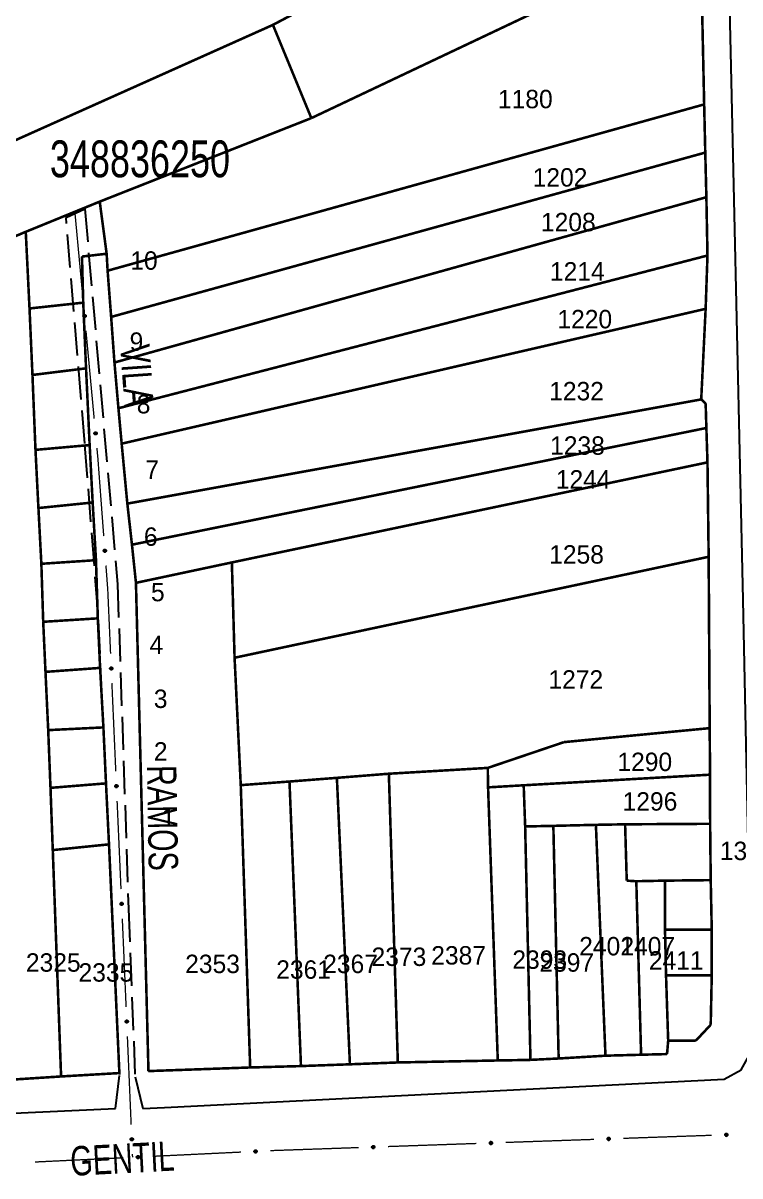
# Model space of a CAD drawing. Extents: x 202481 to 204056, y 4838981 to 4840330.
# Drawn here: x 203204.4 to 203301.8, y 4839189.7 to 4839346.2 of the extents above; entities that cross this region are included whole.
import ezdxf
from ezdxf.enums import TextEntityAlignment as Align

# ---------------------------------------------------------------- set-up
doc = ezdxf.new("R2010")
doc.units = 0
doc.header["$LTSCALE"] = 1.5
doc.header["$MEASUREMENT"] = 0
doc.linetypes.add('TRACO_11', pattern=[8, 3, -1, 3, -1])
for name, color, linetype in [('CD_MALHA_LOTES', 7, 'CONTINUOUS'), ('CD_TXT_QUADRA', 7, 'CONTINUOUS'), ('RU-QUADRA', 210, 'CONTINUOUS'), ('SV-EIXO-RUA-PAV', 20, 'CONTINUOUS'), ('SV-RUA-PAVIM', 7, 'CONTINUOUS'), ('SV-TXT-RUA-PAV', 7, 'CONTINUOUS'), ('Th_NmrPort', 1, 'CONTINUOUS')]:
    doc.layers.add(name, color=color, linetype=linetype)
doc.styles.add('ARIAL', font='ARIAL.SHX')

msp = doc.modelspace()

# ---------------------------------------------------------------- linework, layer by layer
at = {"layer": 'CD_MALHA_LOTES', "linetype": 'Continuous', "const_width": 0.35, "flags": 128}
for points in [[(203296.45, 4839358.37), (203243.58, 4839333.34)], [(203296.45, 4839358.37), (203296.95, 4839335.2)], [(203238.36, 4839346), (203248.46, 4839351.34)], [(203177.31, 4839318.67), (203238.36, 4839346)], [(203243.58, 4839333.34), (203238.36, 4839346)], [(203215.9, 4839312.62), (203296.95, 4839335.2)], [(203296.95, 4839335.2), (203297.1, 4839328.66)], [(203214.83, 4839322), (203243.58, 4839333.34)], [(203216.38, 4839306.34), (203297.1, 4839328.66)], [(203297.1, 4839328.66), (203297.25, 4839322.6)], [(203204.78, 4839317.9), (203214.83, 4839322)], [(203215.77, 4839314.92), (203214.83, 4839322)], [(203216.83, 4839300.15), (203297.25, 4839322.6)], [(203297.25, 4839322.6), (203297.4, 4839314.68)], [(203198.61, 4839315.31), (203204.78, 4839317.9)], [(203205.29, 4839307.49), (203204.78, 4839317.9)], [(203215.77, 4839314.92), (203212.42, 4839314.54)], [(203212.42, 4839314.54), (203212.59, 4839308.28)], [(203215.9, 4839312.62), (203215.77, 4839314.92)], [(203217.37, 4839293.94), (203297.4, 4839314.68)], [(203297.4, 4839314.68), (203297.15, 4839307.44)], [(203216.38, 4839306.34), (203215.9, 4839312.62)], [(203205.29, 4839307.49), (203212.59, 4839308.28)], [(203205.69, 4839298.46), (203205.29, 4839307.49)], [(203212.59, 4839308.28), (203212.97, 4839299.36)], [(203217.81, 4839289.13), (203297.15, 4839307.44)], [(203297.15, 4839307.44), (203296.55, 4839295.14)], [(203216.83, 4839300.15), (203216.38, 4839306.34)], [(203217.37, 4839293.94), (203216.83, 4839300.15)], [(203205.69, 4839298.46), (203212.97, 4839299.36)], [(203206.1, 4839288.29), (203205.69, 4839298.46)], [(203212.97, 4839299.36), (203213.46, 4839288.94)], [(203218.58, 4839280.99), (203296.55, 4839295.14)], [(203296.55, 4839295.14), (203297.15, 4839294.59)], [(203217.81, 4839289.13), (203217.37, 4839293.94)], [(203297.15, 4839294.59), (203297.25, 4839291.26)], [(203219.21, 4839275.41), (203297.25, 4839291.26)], [(203297.25, 4839291.26), (203297.4, 4839286.59)], [(203206.1, 4839288.29), (203213.46, 4839288.94)], [(203213.46, 4839288.94), (203213.87, 4839281.14)], [(203218.58, 4839280.99), (203217.81, 4839289.13)], [(203206.5, 4839280.39), (203206.1, 4839288.29)], [(203232.78, 4839273), (203297.4, 4839286.59)], [(203297.4, 4839286.59), (203297.56, 4839273.77)], [(203206.5, 4839280.39), (203213.87, 4839281.14)], [(203213.87, 4839281.14), (203214.32, 4839273.31)], [(203219.21, 4839275.41), (203218.58, 4839280.99)], [(203206.9, 4839272.82), (203206.5, 4839280.39)], [(203219.75, 4839270.23), (203219.21, 4839275.41)], [(203206.9, 4839272.82), (203214.32, 4839273.31)], [(203207.15, 4839264.94), (203206.9, 4839272.82)], [(203214.32, 4839273.31), (203214.57, 4839265.41)], [(203219.75, 4839270.23), (203232.78, 4839273)], [(203233.15, 4839260.06), (203232.78, 4839273)], [(203233.15, 4839260.06), (203297.56, 4839273.77)], [(203297.56, 4839273.77), (203297.7, 4839250.5)], [(203221.45, 4839203.93), (203219.75, 4839270.23)], [(203207.15, 4839264.94), (203214.57, 4839265.41)], [(203207.46, 4839258.14), (203207.15, 4839264.94)], [(203214.57, 4839265.41), (203214.88, 4839258.68)], [(203207.46, 4839258.14), (203214.88, 4839258.68)], [(203214.88, 4839258.68), (203215.33, 4839250.6)], [(203233.99, 4839242.76), (203233.15, 4839260.06)], [(203207.83, 4839250.23), (203207.46, 4839258.14)], [(203207.83, 4839250.23), (203215.33, 4839250.6)], [(203208.14, 4839242.39), (203207.83, 4839250.23)], [(203215.33, 4839250.6), (203215.68, 4839243)], [(203277.9, 4839248.6), (203297.7, 4839250.5)], [(203297.7, 4839250.5), (203297.75, 4839244.18)], [(203267.55, 4839245.1), (203277.9, 4839248.6)], [(203254.11, 4839244.31), (203267.55, 4839245.1)], [(203267.59, 4839242.46), (203267.55, 4839245.1)], [(203233.99, 4839242.76), (203240.61, 4839243.25)], [(203240.61, 4839243.25), (203247.05, 4839243.75)], [(203242.17, 4839204.61), (203240.61, 4839243.25)], [(203247.05, 4839243.75), (203254.11, 4839244.31)], [(203248.82, 4839204.85), (203247.05, 4839243.75)], [(203255.33, 4839205.1), (203254.11, 4839244.31)], [(203272.43, 4839242.74), (203297.75, 4839244.18)], [(203297.75, 4839244.18), (203297.76, 4839237.51)], [(203208.14, 4839242.39), (203215.68, 4839243)], [(203208.45, 4839233.94), (203208.14, 4839242.39)], [(203215.68, 4839243), (203216.09, 4839234.72)], [(203235.27, 4839204.42), (203233.99, 4839242.76)], [(203267.59, 4839242.46), (203272.43, 4839242.74)], [(203268.91, 4839205.37), (203267.59, 4839242.46)], [(203272.63, 4839237.15), (203272.43, 4839242.74)], [(203272.63, 4839237.15), (203276.46, 4839237.23)], [(203273.35, 4839205.45), (203272.63, 4839237.15)], [(203276.46, 4839237.23), (203282.24, 4839237.37)], [(203277.18, 4839205.64), (203276.46, 4839237.23)], [(203282.24, 4839237.37), (203286.21, 4839237.44)], [(203283.54, 4839206.02), (203282.24, 4839237.37)], [(203286.21, 4839237.44), (203297.76, 4839237.51)], [(203286.43, 4839229.79), (203286.21, 4839237.44)], [(203297.76, 4839237.51), (203297.84, 4839229.86)], [(203208.45, 4839233.94), (203216.09, 4839234.72)], [(203209.58, 4839203.2), (203208.45, 4839233.94)], [(203216.09, 4839234.72), (203217.5, 4839203.66)], [(203287.73, 4839229.71), (203286.43, 4839229.79)], [(203287.73, 4839229.71), (203291.63, 4839229.79)], [(203288.38, 4839206.15), (203287.73, 4839229.71)], [(203291.63, 4839229.79), (203297.84, 4839229.86)], [(203291.63, 4839223.14), (203291.63, 4839229.79)], [(203297.84, 4839229.86), (203297.98, 4839223.14)], [(203291.77, 4839216.93), (203291.63, 4839223.14)], [(203291.63, 4839223.14), (203297.98, 4839223.14)], [(203297.98, 4839223.14), (203297.98, 4839216.93)], [(203292.06, 4839208.05), (203291.77, 4839216.93)], [(203291.77, 4839216.93), (203297.98, 4839216.93)], [(203297.98, 4839216.93), (203297.84, 4839210.22)], [(203297.84, 4839210.22), (203295.81, 4839208.05)], [(203292.06, 4839208.05), (203291.91, 4839206.24)], [(203295.81, 4839208.05), (203292.06, 4839208.05)], [(203273.35, 4839205.45), (203268.91, 4839205.37)], [(203277.18, 4839205.64), (203273.35, 4839205.45)], [(203283.54, 4839206.02), (203277.18, 4839205.64)], [(203288.38, 4839206.15), (203283.54, 4839206.02)], [(203291.91, 4839206.24), (203288.38, 4839206.15)], [(203235.27, 4839204.42), (203221.45, 4839203.93)], [(203242.17, 4839204.61), (203235.27, 4839204.42)], [(203248.82, 4839204.85), (203242.17, 4839204.61)], [(203255.33, 4839205.1), (203248.82, 4839204.85)], [(203268.91, 4839205.37), (203255.33, 4839205.1)], [(203209.58, 4839203.2), (203201.83, 4839202.7)], [(203217.5, 4839203.66), (203209.58, 4839203.2)]]:
    msp.add_lwpolyline(points, dxfattribs=at)
at = {"layer": 'RU-QUADRA', "linetype": 'Continuous', "const_width": 0.18, "flags": 128}
msp.add_lwpolyline([(203296.45, 4839358.37), (203296.95, 4839335.2), (203297.1, 4839328.66), (203297.25, 4839322.6), (203297.4, 4839314.68), (203297.15, 4839307.44), (203296.55, 4839295.14), (203297.15, 4839294.59), (203297.25, 4839291.26), (203297.4, 4839286.59), (203297.56, 4839273.77), (203297.7, 4839250.5), (203297.75, 4839244.18), (203297.76, 4839237.51), (203297.84, 4839229.86), (203297.98, 4839223.14), (203297.98, 4839216.93), (203297.84, 4839210.22), (203295.81, 4839208.05), (203292.06, 4839208.05), (203291.91, 4839206.24), (203288.38, 4839206.15), (203283.54, 4839206.02), (203277.18, 4839205.64), (203273.35, 4839205.45), (203268.91, 4839205.37), (203255.33, 4839205.1), (203248.82, 4839204.85), (203242.17, 4839204.61), (203235.27, 4839204.42), (203221.45, 4839203.93), (203219.75, 4839270.23), (203219.21, 4839275.41), (203218.58, 4839280.99), (203217.81, 4839289.13), (203217.37, 4839293.94), (203216.83, 4839300.15), (203216.38, 4839306.34), (203215.9, 4839312.62), (203215.77, 4839314.92), (203212.42, 4839314.54), (203212.59, 4839308.28), (203212.97, 4839299.36), (203213.46, 4839288.94), (203213.87, 4839281.14), (203214.32, 4839273.31), (203214.57, 4839265.41), (203214.88, 4839258.68), (203215.33, 4839250.6), (203215.68, 4839243), (203216.09, 4839234.72), (203217.5, 4839203.66), (203209.58, 4839203.2), (203201.83, 4839202.7)], dxfattribs=at)
at = {"layer": 'SV-EIXO-RUA-PAV', "const_width": 0.18}
for points in [[(203211.47, 4839320.4), (203212.586862, 4839308.452087)], [(203212.95915, 4839304.46945), (203214.076012, 4839292.521537)], [(203214.448299, 4839288.538899), (203214.541371, 4839287.54324)], [(203214.541371, 4839287.54324), (203214.58, 4839287.13)], [(203214.58, 4839287.13), (203215.373267, 4839276.574808)], [(203215.673039, 4839272.586057), (203215.897868, 4839269.594493)], [(203215.897868, 4839269.594493), (203215.92, 4839269.3)], [(203215.92, 4839269.3), (203216.304525, 4839260.603821)], [(203216.481223, 4839256.607726), (203217.011317, 4839244.61944)], [(203217.188015, 4839240.623345), (203217.71811, 4839228.635059)], [(203217.894808, 4839224.638963), (203217.983157, 4839222.640916)], [(203217.983157, 4839222.640916), (203218, 4839222.26)], [(203218, 4839222.26), (203218.412674, 4839212.650144)], [(203218.584286, 4839208.653828), (203219.099125, 4839196.664877)], [(203269.984624, 4839194.238556), (203281.977377, 4839194.655549)], [(203285.974961, 4839194.794546), (203297.967714, 4839195.211539)], [(203238.004164, 4839193.121419), (203238.39, 4839193.14)], [(203238.39, 4839193.14), (203249.996703, 4839193.543569)], [(203253.994288, 4839193.682567), (203265.98704, 4839194.099559)], [(203206.041215, 4839191.581993), (203218.027321, 4839192.159278)], [(203219.270738, 4839192.66856), (203219.29, 4839192.22)], [(203222.02269, 4839192.351706), (203234.008796, 4839192.928991)]]:
    msp.add_lwpolyline(points, dxfattribs=at)
at = {"layer": 'SV-EIXO-RUA-PAV'}
for points in [[(203212.869236, 4839306.614071), (203212.907327, 4839306.583393), (203212.93379, 4839306.549238), (203212.947663, 4839306.514397), (203212.951895, 4839306.480414), (203212.952308, 4839306.445159), (203212.944882, 4839306.409523), (203212.92788, 4839306.371797), (203212.897373, 4839306.333371), (203212.860603, 4839306.308561), (203212.827174, 4839306.293133), (203212.791992, 4839306.28668), (203212.757737, 4839306.286853), (203212.720976, 4839306.29579), (203212.682912, 4839306.313394), (203212.645015, 4839306.345004), (203212.619301, 4839306.378667), (203212.606767, 4839306.412718), (203212.600504, 4839306.448129), (203212.600514, 4839306.484126), (203212.608005, 4839306.519065), (203212.625798, 4839306.557357), (203212.657493, 4839306.594348), (203212.690774, 4839306.620378), (203212.724641, 4839306.633387), (203212.759642, 4839306.638768), (203212.794997, 4839306.639612), (203212.831129, 4839306.633639), (203212.869236, 4839306.614071)], [(203214.358386, 4839290.68352), (203214.396476, 4839290.652842), (203214.42294, 4839290.618687), (203214.436813, 4839290.583847), (203214.441044, 4839290.549863), (203214.441457, 4839290.514609), (203214.434032, 4839290.478973), (203214.417029, 4839290.441247), (203214.386523, 4839290.402821), (203214.349753, 4839290.378011), (203214.316324, 4839290.362583), (203214.281141, 4839290.35613), (203214.246887, 4839290.356303), (203214.210125, 4839290.36524), (203214.172062, 4839290.382844), (203214.134165, 4839290.414454), (203214.10845, 4839290.448117), (203214.095917, 4839290.482168), (203214.089654, 4839290.517579), (203214.089664, 4839290.553576), (203214.097154, 4839290.588515), (203214.114948, 4839290.626807), (203214.146642, 4839290.663797), (203214.179924, 4839290.689828), (203214.21379, 4839290.702837), (203214.248792, 4839290.708217), (203214.284146, 4839290.709062), (203214.320279, 4839290.703089), (203214.358386, 4839290.68352)], [(203215.622156, 4839274.731959), (203215.659682, 4839274.700593), (203215.68552, 4839274.665962), (203215.698757, 4839274.630875), (203215.70237, 4839274.59682), (203215.702141, 4839274.561564), (203215.694068, 4839274.526069), (203215.676382, 4839274.488658), (203215.645182, 4839274.450794), (203215.607967, 4839274.426657), (203215.574262, 4839274.411839), (203215.538969, 4839274.406028), (203215.504723, 4839274.406824), (203215.46813, 4839274.416428), (203215.430393, 4839274.434722), (203215.393078, 4839274.467016), (203215.36798, 4839274.501141), (203215.356068, 4839274.535415), (203215.35045, 4839274.570934), (203215.351114, 4839274.606925), (203215.35924, 4839274.641721), (203215.377727, 4839274.679684), (203215.410089, 4839274.716091), (203215.443839, 4839274.741512), (203215.477936, 4839274.753902), (203215.513029, 4839274.758646), (203215.548394, 4839274.758846), (203215.584412, 4839274.752217), (203215.622156, 4839274.731959)], [(203216.4965, 4839258.754177), (203216.533042, 4839258.721669), (203216.5578, 4839258.686258), (203216.569949, 4839258.65078), (203216.57251, 4839258.61663), (203216.571195, 4839258.581398), (203216.562033, 4839258.546168), (203216.543202, 4839258.509321), (203216.51085, 4839258.472435), (203216.472908, 4839258.449457), (203216.438763, 4839258.435685), (203216.403307, 4839258.430964), (203216.369102, 4839258.432815), (203216.332822, 4839258.443543), (203216.295667, 4839258.462991), (203216.259365, 4839258.49642), (203216.23533, 4839258.531302), (203216.22448, 4839258.565926), (203216.21996, 4839258.601602), (203216.221733, 4839258.637555), (203216.230927, 4839258.672085), (203216.250575, 4839258.709459), (203216.284045, 4839258.744852), (203216.318562, 4839258.769221), (203216.353025, 4839258.780554), (203216.388247, 4839258.784214), (203216.423601, 4839258.783325), (203216.459398, 4839258.775589), (203216.4965, 4839258.754177)], [(203217.203292, 4839242.769795), (203217.239834, 4839242.737288), (203217.264592, 4839242.701877), (203217.276742, 4839242.666399), (203217.279303, 4839242.632249), (203217.277988, 4839242.597016), (203217.268825, 4839242.561787), (203217.249994, 4839242.524939), (203217.217642, 4839242.488054), (203217.1797, 4839242.465076), (203217.145555, 4839242.451304), (203217.110099, 4839242.446583), (203217.075894, 4839242.448434), (203217.039615, 4839242.459162), (203217.002459, 4839242.478609), (203216.966157, 4839242.512038), (203216.942123, 4839242.546921), (203216.931273, 4839242.581545), (203216.926752, 4839242.61722), (203216.928526, 4839242.653174), (203216.937719, 4839242.687704), (203216.957368, 4839242.725078), (203216.990837, 4839242.760471), (203217.025354, 4839242.78484), (203217.059817, 4839242.796173), (203217.09504, 4839242.799833), (203217.130394, 4839242.798943), (203217.16619, 4839242.791207), (203217.203292, 4839242.769795)], [(203217.910085, 4839226.785414), (203217.946626, 4839226.752907), (203217.971385, 4839226.717496), (203217.983534, 4839226.682018), (203217.986095, 4839226.647867), (203217.98478, 4839226.612635), (203217.975617, 4839226.577406), (203217.956787, 4839226.540558), (203217.924435, 4839226.503673), (203217.886493, 4839226.480694), (203217.852348, 4839226.466923), (203217.816892, 4839226.462202), (203217.782686, 4839226.464053), (203217.746407, 4839226.47478), (203217.709252, 4839226.494228), (203217.67295, 4839226.527657), (203217.648915, 4839226.562539), (203217.638065, 4839226.597164), (203217.633545, 4839226.632839), (203217.635318, 4839226.668793), (203217.644512, 4839226.703322), (203217.66416, 4839226.740697), (203217.697629, 4839226.77609), (203217.732146, 4839226.800458), (203217.766609, 4839226.811792), (203217.801832, 4839226.815451), (203217.837186, 4839226.814562), (203217.872983, 4839226.806826), (203217.910085, 4839226.785414)], [(203218.602295, 4839210.800257), (203218.638795, 4839210.767703), (203218.663508, 4839210.732261), (203218.675612, 4839210.696767), (203218.67813, 4839210.662614), (203218.67677, 4839210.627383), (203218.667563, 4839210.592166), (203218.648685, 4839210.555342), (203218.616286, 4839210.518498), (203218.578315, 4839210.495568), (203218.544152, 4839210.481839), (203218.50869, 4839210.477164), (203218.474488, 4839210.479058), (203218.438222, 4839210.489832), (203218.401091, 4839210.509327), (203218.364832, 4839210.542802), (203218.340842, 4839210.577715), (203218.330036, 4839210.612353), (203218.325561, 4839210.648034), (203218.32738, 4839210.683985), (203218.336618, 4839210.718503), (203218.356313, 4839210.755853), (203218.389828, 4839210.791203), (203218.424376, 4839210.815528), (203218.458853, 4839210.826817), (203218.494081, 4839210.830432), (203218.529433, 4839210.829498), (203218.56522, 4839210.821716), (203218.602295, 4839210.800257)], [(203219.288746, 4839194.814989), (203219.325246, 4839194.782435), (203219.34996, 4839194.746993), (203219.362064, 4839194.7115), (203219.364581, 4839194.677346), (203219.363221, 4839194.642115), (203219.354014, 4839194.606898), (203219.335136, 4839194.570074), (203219.302737, 4839194.53323), (203219.264766, 4839194.5103), (203219.230604, 4839194.496572), (203219.195142, 4839194.491896), (203219.160939, 4839194.49379), (203219.124673, 4839194.504564), (203219.087543, 4839194.524059), (203219.051283, 4839194.557534), (203219.027293, 4839194.592447), (203219.016487, 4839194.627085), (203219.012012, 4839194.662766), (203219.013831, 4839194.698718), (203219.023069, 4839194.733236), (203219.042765, 4839194.770585), (203219.076279, 4839194.805935), (203219.110827, 4839194.83026), (203219.145304, 4839194.84155), (203219.180532, 4839194.845164), (203219.215884, 4839194.84423), (203219.251671, 4839194.836448), (203219.288746, 4839194.814989)], [(203283.82875, 4839194.830069), (203283.861601, 4839194.866302), (203283.897244, 4839194.890725), (203283.932835, 4839194.902539), (203283.967008, 4839194.904778), (203284.002226, 4839194.903131), (203284.037367, 4839194.893636), (203284.074036, 4839194.874459), (203284.110614, 4839194.84176), (203284.133234, 4839194.803603), (203284.146683, 4839194.76933), (203284.151069, 4839194.733831), (203284.148896, 4839194.699645), (203284.137826, 4839194.663468), (203284.118029, 4839194.626498), (203284.084259, 4839194.590513), (203284.049152, 4839194.566809), (203284.014426, 4839194.556285), (203283.97871, 4839194.552102), (203283.942775, 4839194.554214), (203283.908333, 4839194.563733), (203283.871146, 4839194.583733), (203283.83607, 4839194.617535), (203283.812028, 4839194.65228), (203283.80102, 4839194.686849), (203283.797693, 4839194.722104), (203283.798916, 4839194.757448), (203283.806989, 4839194.79317), (203283.82875, 4839194.830069)], [(203299.819087, 4839195.386058), (203299.851938, 4839195.422292), (203299.887581, 4839195.446715), (203299.923172, 4839195.458529), (203299.957345, 4839195.460768), (203299.992563, 4839195.459121), (203300.027704, 4839195.449626), (203300.064373, 4839195.430449), (203300.100951, 4839195.39775), (203300.123571, 4839195.359593), (203300.13702, 4839195.32532), (203300.141406, 4839195.289821), (203300.139233, 4839195.255635), (203300.128163, 4839195.219458), (203300.108366, 4839195.182488), (203300.074596, 4839195.146503), (203300.039488, 4839195.122798), (203300.004763, 4839195.112275), (203299.969047, 4839195.108092), (203299.933112, 4839195.110204), (203299.89867, 4839195.119723), (203299.861483, 4839195.139723), (203299.826407, 4839195.173524), (203299.802365, 4839195.20827), (203299.791357, 4839195.242838), (203299.78803, 4839195.278094), (203299.789253, 4839195.313438), (203299.797326, 4839195.34916), (203299.819087, 4839195.386058)], [(203235.85767, 4839193.128246), (203235.890034, 4839193.164915), (203235.925347, 4839193.189813), (203235.960777, 4839193.202102), (203235.994917, 4839193.204797), (203236.030154, 4839193.203621), (203236.065419, 4839193.194597), (203236.102341, 4839193.175912), (203236.139353, 4839193.143705), (203236.16248, 4839193.105854), (203236.176387, 4839193.071763), (203236.181247, 4839193.036326), (203236.179531, 4839193.002114), (203236.168946, 4839192.965793), (203236.149645, 4839192.928561), (203236.116359, 4839192.892127), (203236.081571, 4839192.867956), (203236.04699, 4839192.85697), (203236.011333, 4839192.852309), (203235.975373, 4839192.853941), (203235.940807, 4839192.862998), (203235.903355, 4839192.882499), (203235.867831, 4839192.915829), (203235.843327, 4839192.95025), (203235.831858, 4839192.984668), (203235.828059, 4839193.019876), (203235.828809, 4839193.055233), (203235.836405, 4839193.09106), (203235.85767, 4839193.128246)], [(203251.848076, 4839193.718089), (203251.880927, 4839193.754323), (203251.91657, 4839193.778746), (203251.952161, 4839193.79056), (203251.986334, 4839193.792799), (203252.021552, 4839193.791151), (203252.056694, 4839193.781657), (203252.093362, 4839193.76248), (203252.12994, 4839193.729781), (203252.15256, 4839193.691624), (203252.166009, 4839193.65735), (203252.170395, 4839193.621851), (203252.168222, 4839193.587665), (203252.157152, 4839193.551489), (203252.137355, 4839193.514519), (203252.103585, 4839193.478533), (203252.068478, 4839193.454829), (203252.033752, 4839193.444306), (203251.998036, 4839193.440122), (203251.962101, 4839193.442235), (203251.92766, 4839193.451754), (203251.890472, 4839193.471754), (203251.855396, 4839193.505555), (203251.831354, 4839193.540301), (203251.820347, 4839193.574869), (203251.817019, 4839193.610125), (203251.818242, 4839193.645469), (203251.826316, 4839193.681191), (203251.848076, 4839193.718089)], [(203267.838413, 4839194.274079), (203267.871264, 4839194.310312), (203267.906907, 4839194.334736), (203267.942498, 4839194.34655), (203267.976671, 4839194.348788), (203268.011889, 4839194.347141), (203268.04703, 4839194.337647), (203268.083699, 4839194.318469), (203268.120277, 4839194.285771), (203268.142897, 4839194.247614), (203268.156346, 4839194.21334), (203268.160732, 4839194.177841), (203268.158559, 4839194.143655), (203268.147489, 4839194.107479), (203268.127692, 4839194.070508), (203268.093922, 4839194.034523), (203268.058815, 4839194.010819), (203268.024089, 4839194.000296), (203267.988373, 4839193.996112), (203267.952438, 4839193.998225), (203267.917996, 4839194.007744), (203267.880809, 4839194.027743), (203267.845733, 4839194.061545), (203267.821691, 4839194.096291), (203267.810683, 4839194.130859), (203267.807356, 4839194.166115), (203267.808579, 4839194.201458), (203267.816652, 4839194.23718), (203267.838413, 4839194.274079)], [(203219.876195, 4839192.358533), (203219.908559, 4839192.395202), (203219.943872, 4839192.4201), (203219.979302, 4839192.432389), (203220.013442, 4839192.435084), (203220.048679, 4839192.433908), (203220.083944, 4839192.424884), (203220.120866, 4839192.406198), (203220.157878, 4839192.373992), (203220.181005, 4839192.336141), (203220.194912, 4839192.30205), (203220.199772, 4839192.266613), (203220.198056, 4839192.232401), (203220.187471, 4839192.196079), (203220.16817, 4839192.158848), (203220.134884, 4839192.122414), (203220.100096, 4839192.098243), (203220.065515, 4839192.087256), (203220.029858, 4839192.082596), (203219.993898, 4839192.084228), (203219.959332, 4839192.093285), (203219.92188, 4839192.112786), (203219.886356, 4839192.146116), (203219.861852, 4839192.180537), (203219.850383, 4839192.214955), (203219.846584, 4839192.250163), (203219.847334, 4839192.28552), (203219.85493, 4839192.321347), (203219.876195, 4839192.358533)]]:
    msp.add_lwpolyline(points, close=True, dxfattribs=at)
for points in [[(203212.600514, 4839306.484126), (203212.619301, 4839306.378667)], [(203212.605296, 4839306.497334), (203212.631074, 4839306.368178)], [(203212.608005, 4839306.519065), (203212.645015, 4839306.345004)], [(203212.619783, 4839306.53295), (203212.662779, 4839306.33688)], [(203212.625798, 4839306.557357), (203212.682912, 4839306.313394)], [(203212.643526, 4839306.572172), (203212.701151, 4839306.307576)], [(203212.657493, 4839306.594348), (203212.720976, 4839306.29579)], [(203212.673338, 4839306.605109), (203212.737871, 4839306.295933)], [(203212.690774, 4839306.620378), (203212.757737, 4839306.286853)], [(203212.707265, 4839306.623356), (203212.774084, 4839306.289725)], [(203212.724641, 4839306.633387), (203212.791992, 4839306.28668)], [(203212.741953, 4839306.633451), (203212.806817, 4839306.291414)], [(203212.759642, 4839306.638768), (203212.827174, 4839306.293133)], [(203212.778763, 4839306.635521), (203212.845201, 4839306.305966)], [(203212.794997, 4839306.639612), (203212.860603, 4839306.308561)], [(203212.813363, 4839306.631903), (203212.879, 4839306.325571)], [(203212.831129, 4839306.633639), (203212.897373, 4839306.333371)], [(203212.848471, 4839306.62285), (203212.910425, 4839306.355918)], [(203212.869236, 4839306.614071), (203212.92788, 4839306.371797)], [(203212.889305, 4839306.596517), (203212.935273, 4839306.397984)], [(203212.907327, 4839306.583393), (203212.944882, 4839306.409523)], [(203212.922496, 4839306.563988), (203212.946789, 4839306.436064)], [(203212.93379, 4839306.549238), (203212.952308, 4839306.445159)], [(203214.089664, 4839290.553576), (203214.10845, 4839290.448117)], [(203214.094446, 4839290.566783), (203214.120223, 4839290.437628)], [(203214.097154, 4839290.588515), (203214.134165, 4839290.414454)], [(203214.108932, 4839290.602399), (203214.151929, 4839290.40633)], [(203214.114948, 4839290.626807), (203214.172062, 4839290.382844)], [(203214.132675, 4839290.641622), (203214.190301, 4839290.377025)], [(203214.146642, 4839290.663797), (203214.210125, 4839290.36524)], [(203214.162488, 4839290.674559), (203214.227021, 4839290.365383)], [(203214.179924, 4839290.689828), (203214.246887, 4839290.356303)], [(203214.196415, 4839290.692805), (203214.263234, 4839290.359175)], [(203214.21379, 4839290.702837), (203214.281141, 4839290.35613)], [(203214.231103, 4839290.7029), (203214.295967, 4839290.360864)], [(203214.248792, 4839290.708217), (203214.316324, 4839290.362583)], [(203214.267912, 4839290.704971), (203214.334351, 4839290.375416)], [(203214.284146, 4839290.709062), (203214.349753, 4839290.378011)], [(203214.302512, 4839290.701353), (203214.36815, 4839290.395021)], [(203214.320279, 4839290.703089), (203214.386523, 4839290.402821)], [(203214.33762, 4839290.6923), (203214.399575, 4839290.425368)], [(203214.358386, 4839290.68352), (203214.417029, 4839290.441247)], [(203214.378455, 4839290.665967), (203214.424423, 4839290.467434)], [(203214.396476, 4839290.652842), (203214.434032, 4839290.478973)], [(203214.411646, 4839290.633437), (203214.435938, 4839290.505513)], [(203214.42294, 4839290.618687), (203214.441457, 4839290.514609)], [(203215.351114, 4839274.606925), (203215.36798, 4839274.501141)], [(203215.356136, 4839274.620043), (203215.37956, 4839274.49044)], [(203215.35924, 4839274.641721), (203215.393078, 4839274.467016)], [(203215.371268, 4839274.655389), (203215.410691, 4839274.45857)], [(203215.377727, 4839274.679684), (203215.430393, 4839274.434722)], [(203215.395721, 4839274.694173), (203215.448523, 4839274.428572)], [(203215.410089, 4839274.716091), (203215.46813, 4839274.416428)], [(203215.426128, 4839274.726562), (203215.485026, 4839274.416264)], [(203215.443839, 4839274.741512), (203215.504723, 4839274.406824)], [(203215.460381, 4839274.744189), (203215.521119, 4839274.409398)], [(203215.477936, 4839274.753902), (203215.538969, 4839274.406028)], [(203215.495247, 4839274.753651), (203215.553878, 4839274.410491)], [(203215.513029, 4839274.758646), (203215.574262, 4839274.411839)], [(203215.532088, 4839274.755051), (203215.59252, 4839274.424342)], [(203215.548394, 4839274.758846), (203215.607967, 4839274.426657)], [(203215.566616, 4839274.750804), (203215.62667, 4839274.443329)], [(203215.584412, 4839274.752217), (203215.645182, 4839274.450794)], [(203215.601554, 4839274.741115), (203215.658642, 4839274.4731)], [(203215.622156, 4839274.731959), (203215.676382, 4839274.488658)], [(203215.641903, 4839274.714043), (203215.684251, 4839274.514707)], [(203215.659682, 4839274.700593), (203215.694068, 4839274.526069)], [(203215.674497, 4839274.680915), (203215.696458, 4839274.55257)], [(203215.68552, 4839274.665962), (203215.702141, 4839274.561564)], [(203216.221733, 4839258.637555), (203216.23533, 4839258.531302)], [(203216.227157, 4839258.650512), (203216.246575, 4839258.520249)], [(203216.230927, 4839258.672085), (203216.259365, 4839258.49642)], [(203216.243371, 4839258.685376), (203216.276709, 4839258.487435)], [(203216.250575, 4839258.709459), (203216.295667, 4839258.462991)], [(203216.269008, 4839258.723387), (203216.313599, 4839258.456286)], [(203216.284045, 4839258.744852), (203216.332822, 4839258.443543)], [(203216.300398, 4839258.754824), (203216.349705, 4839258.442858)], [(203216.318562, 4839258.769221), (203216.369102, 4839258.432815)], [(203216.335178, 4839258.771387), (203216.38557, 4839258.434883)], [(203216.353025, 4839258.780554), (203216.403307, 4839258.430964)], [(203216.37032, 4839258.77977), (203216.418347, 4839258.434966)], [(203216.388247, 4839258.784214), (203216.438763, 4839258.435685)], [(203216.407186, 4839258.780034), (203216.457397, 4839258.44762)], [(203216.423601, 4839258.783325), (203216.472908, 4839258.449457)], [(203216.441567, 4839258.774725), (203216.492117, 4839258.465545)], [(203216.459398, 4839258.775589), (203216.51085, 4839258.472435)], [(203216.47619, 4839258.763963), (203216.524991, 4839258.494316)], [(203216.4965, 4839258.754177), (203216.543202, 4839258.509321)], [(203216.515685, 4839258.735661), (203216.55187, 4839258.535114)], [(203216.533042, 4839258.721669), (203216.562033, 4839258.546168)], [(203216.547242, 4839258.701544), (203216.565237, 4839258.572583)], [(203216.5578, 4839258.686258), (203216.571195, 4839258.581398)], [(203216.928526, 4839242.653174), (203216.942123, 4839242.546921)], [(203216.933949, 4839242.666131), (203216.953368, 4839242.535868)], [(203216.937719, 4839242.687704), (203216.966157, 4839242.512038)], [(203216.950164, 4839242.700994), (203216.983502, 4839242.503054)], [(203216.957368, 4839242.725078), (203217.002459, 4839242.478609)], [(203216.9758, 4839242.739006), (203217.020391, 4839242.471904)], [(203216.990837, 4839242.760471), (203217.039615, 4839242.459162)], [(203217.007191, 4839242.770443), (203217.056497, 4839242.458476)], [(203217.025354, 4839242.78484), (203217.075894, 4839242.448434)], [(203217.041971, 4839242.787005), (203217.092362, 4839242.450501)], [(203217.059817, 4839242.796173), (203217.110099, 4839242.446583)], [(203217.077112, 4839242.795388), (203217.125139, 4839242.450585)], [(203217.09504, 4839242.799833), (203217.145555, 4839242.451304)], [(203217.113979, 4839242.795653), (203217.164189, 4839242.463238)], [(203217.130394, 4839242.798943), (203217.1797, 4839242.465076)], [(203217.14836, 4839242.790344), (203217.198909, 4839242.481164)], [(203217.16619, 4839242.791207), (203217.217642, 4839242.488054)], [(203217.182982, 4839242.779582), (203217.231783, 4839242.509934)], [(203217.203292, 4839242.769795), (203217.249994, 4839242.524939)], [(203217.222477, 4839242.751279), (203217.258662, 4839242.550733)], [(203217.239834, 4839242.737288), (203217.268825, 4839242.561787)], [(203217.254035, 4839242.717163), (203217.27203, 4839242.588202)], [(203217.264592, 4839242.701877), (203217.277988, 4839242.597016)], [(203217.635318, 4839226.668793), (203217.648915, 4839226.562539)], [(203217.640742, 4839226.68175), (203217.66016, 4839226.551486)], [(203217.644512, 4839226.703322), (203217.67295, 4839226.527657)], [(203217.656956, 4839226.716613), (203217.690294, 4839226.518672)], [(203217.66416, 4839226.740697), (203217.709252, 4839226.494228)], [(203217.682593, 4839226.754625), (203217.727184, 4839226.487523)], [(203217.697629, 4839226.77609), (203217.746407, 4839226.47478)], [(203217.713983, 4839226.786062), (203217.76329, 4839226.474095)], [(203217.732146, 4839226.800458), (203217.782686, 4839226.464053)], [(203217.748763, 4839226.802624), (203217.799155, 4839226.46612)], [(203217.766609, 4839226.811792), (203217.816892, 4839226.462202)], [(203217.783904, 4839226.811007), (203217.831931, 4839226.466203)], [(203217.801832, 4839226.815451), (203217.852348, 4839226.466923)], [(203217.820771, 4839226.811271), (203217.870982, 4839226.478857)], [(203217.837186, 4839226.814562), (203217.886493, 4839226.480694)], [(203217.855152, 4839226.805962), (203217.905701, 4839226.496782)], [(203217.872983, 4839226.806826), (203217.924435, 4839226.503673)], [(203217.889774, 4839226.795201), (203217.938576, 4839226.525553)], [(203217.910085, 4839226.785414), (203217.956787, 4839226.540558)], [(203217.92927, 4839226.766898), (203217.965455, 4839226.566352)], [(203217.946626, 4839226.752907), (203217.975617, 4839226.577406)], [(203217.960827, 4839226.732781), (203217.978822, 4839226.603821)], [(203217.971385, 4839226.717496), (203217.98478, 4839226.612635)], [(203218.32738, 4839210.683985), (203218.340842, 4839210.577715)], [(203218.33282, 4839210.696936), (203218.352073, 4839210.566648)], [(203218.336618, 4839210.718503), (203218.364832, 4839210.542802)], [(203218.349079, 4839210.731778), (203218.382165, 4839210.533795)], [(203218.356313, 4839210.755853), (203218.401091, 4839210.509327)], [(203218.374764, 4839210.769757), (203218.419015, 4839210.502599)], [(203218.389828, 4839210.791203), (203218.438222, 4839210.489832)], [(203218.406194, 4839210.801154), (203218.455104, 4839210.489125)], [(203218.424376, 4839210.815528), (203218.474488, 4839210.479058)], [(203218.440995, 4839210.817672), (203218.490958, 4839210.481104)], [(203218.458853, 4839210.826817), (203218.50869, 4839210.477164)], [(203218.476147, 4839210.826011), (203218.523735, 4839210.481146)], [(203218.494081, 4839210.830432), (203218.544152, 4839210.481839)], [(203218.513014, 4839210.826228), (203218.562802, 4839210.49375)], [(203218.529433, 4839210.829498), (203218.578315, 4839210.495568)], [(203218.547388, 4839210.820875), (203218.597544, 4839210.511631)], [(203218.56522, 4839210.821716), (203218.616286, 4839210.518498)], [(203218.581997, 4839210.810069), (203218.630455, 4839210.54036)], [(203218.602295, 4839210.800257), (203218.648685, 4839210.555342)], [(203218.621456, 4839210.781717), (203218.657386, 4839210.581124)], [(203218.638795, 4839210.767703), (203218.667563, 4839210.592166)], [(203218.65297, 4839210.74756), (203218.670801, 4839210.618576)], [(203218.663508, 4839210.732261), (203218.67677, 4839210.627383)], [(203219.013831, 4839194.698718), (203219.027293, 4839194.592447)], [(203219.019271, 4839194.711668), (203219.038524, 4839194.58138)], [(203219.023069, 4839194.733236), (203219.051283, 4839194.557534)], [(203219.03553, 4839194.746511), (203219.068616, 4839194.548528)], [(203219.042765, 4839194.770585), (203219.087543, 4839194.524059)], [(203219.061215, 4839194.78449), (203219.105466, 4839194.517331)], [(203219.076279, 4839194.805935), (203219.124673, 4839194.504564)], [(203219.092645, 4839194.815886), (203219.141555, 4839194.503857)], [(203219.110827, 4839194.83026), (203219.160939, 4839194.49379)], [(203219.127446, 4839194.832405), (203219.17741, 4839194.495837)], [(203219.145304, 4839194.84155), (203219.195142, 4839194.491896)], [(203219.162598, 4839194.840743), (203219.210187, 4839194.495878)], [(203219.180532, 4839194.845164), (203219.230604, 4839194.496572)], [(203219.199465, 4839194.84096), (203219.249253, 4839194.508482)], [(203219.215884, 4839194.84423), (203219.264766, 4839194.5103)], [(203219.23384, 4839194.835608), (203219.283995, 4839194.526364)], [(203219.251671, 4839194.836448), (203219.302737, 4839194.53323)], [(203219.268448, 4839194.824802), (203219.316906, 4839194.555092)], [(203219.288746, 4839194.814989), (203219.335136, 4839194.570074)], [(203219.307907, 4839194.796449), (203219.343837, 4839194.595857)], [(203219.325246, 4839194.782435), (203219.354014, 4839194.606898)], [(203219.339421, 4839194.762292), (203219.357252, 4839194.633309)], [(203219.34996, 4839194.746993), (203219.363221, 4839194.642115)], [(203283.797693, 4839194.722104), (203284.146683, 4839194.76933)], [(203283.798916, 4839194.757448), (203284.133234, 4839194.803603)], [(203283.80102, 4839194.686849), (203284.151069, 4839194.733831)], [(203283.801968, 4839194.704135), (203284.14721, 4839194.748908)], [(203283.802052, 4839194.741003), (203284.134925, 4839194.788076)], [(203283.806989, 4839194.79317), (203284.110614, 4839194.84176)], [(203283.807685, 4839194.775332), (203284.117328, 4839194.822963)], [(203283.810019, 4839194.668916), (203284.146984, 4839194.716132)], [(203283.812028, 4839194.65228), (203284.148896, 4839194.699645)], [(203283.818773, 4839194.809851), (203284.088868, 4839194.856107)], [(203283.826253, 4839194.633982), (203284.138671, 4839194.680344)], [(203283.82875, 4839194.830069), (203284.074036, 4839194.874459)], [(203283.83607, 4839194.617535), (203284.137826, 4839194.663468)], [(203283.847446, 4839194.849078), (203284.048325, 4839194.88337)], [(203283.861601, 4839194.866302), (203284.037367, 4839194.893636)], [(203283.881859, 4839194.880312), (203284.010984, 4839194.89709)], [(203283.897244, 4839194.890725), (203284.002226, 4839194.903131)], [(203299.78803, 4839195.278094), (203300.13702, 4839195.32532)], [(203299.789253, 4839195.313438), (203300.123571, 4839195.359593)], [(203299.791357, 4839195.242838), (203300.141406, 4839195.289821)], [(203299.792305, 4839195.260125), (203300.137546, 4839195.304898)], [(203299.792389, 4839195.296992), (203300.125262, 4839195.344066)], [(203299.797326, 4839195.34916), (203300.100951, 4839195.39775)], [(203299.798022, 4839195.331322), (203300.107665, 4839195.378953)], [(203299.800356, 4839195.224906), (203300.137321, 4839195.272122)], [(203299.802365, 4839195.20827), (203300.139233, 4839195.255635)], [(203299.80911, 4839195.365841), (203300.079205, 4839195.412097)], [(203299.81659, 4839195.189972), (203300.129008, 4839195.236333)], [(203299.819087, 4839195.386058), (203300.064373, 4839195.430449)], [(203299.826407, 4839195.173524), (203300.128163, 4839195.219458)], [(203299.837783, 4839195.405068), (203300.038662, 4839195.43936)], [(203299.847729, 4839195.158286), (203300.11524, 4839195.200356)], [(203299.851938, 4839195.422292), (203300.027704, 4839195.449626)], [(203299.861483, 4839195.139723), (203300.108366, 4839195.182488)], [(203299.872196, 4839195.436302), (203300.001321, 4839195.45308)], [(203299.885497, 4839195.132292), (203300.083744, 4839195.163762)], [(203299.887581, 4839195.446715), (203299.992563, 4839195.459121)], [(203299.89867, 4839195.119723), (203300.074596, 4839195.146503)], [(203299.920206, 4839195.11575), (203300.050647, 4839195.133939)], [(203299.933112, 4839195.110204), (203300.039488, 4839195.122798)], [(203235.828809, 4839193.055233), (203236.16248, 4839193.105854)], [(203235.832165, 4839193.038831), (203236.164379, 4839193.09035)], [(203235.836405, 4839193.09106), (203236.139353, 4839193.143705)], [(203235.837338, 4839193.073233), (203236.146317, 4839193.124999)], [(203235.847964, 4839193.107897), (203236.117417, 4839193.15776)], [(203235.85767, 4839193.128246), (203236.102341, 4839193.175912)], [(203235.87611, 4839193.147504), (203236.076513, 4839193.184478)], [(203235.890034, 4839193.164915), (203236.065419, 4839193.194597)], [(203235.910103, 4839193.179195), (203236.038992, 4839193.197698)], [(203235.925347, 4839193.189813), (203236.030154, 4839193.203621)], [(203251.817019, 4839193.610125), (203252.166009, 4839193.65735)], [(203251.818242, 4839193.645469), (203252.15256, 4839193.691624)], [(203251.820347, 4839193.574869), (203252.170395, 4839193.621851)], [(203251.821294, 4839193.592156), (203252.166536, 4839193.636928)], [(203251.821378, 4839193.629023), (203252.154251, 4839193.676096)], [(203251.826316, 4839193.681191), (203252.12994, 4839193.729781)], [(203251.827011, 4839193.663353), (203252.136654, 4839193.710984)], [(203251.829346, 4839193.556937), (203252.16631, 4839193.604152)], [(203251.831354, 4839193.540301), (203252.168222, 4839193.587665)], [(203251.838099, 4839193.697872), (203252.108194, 4839193.744128)], [(203251.845579, 4839193.522002), (203252.157997, 4839193.568364)], [(203251.848076, 4839193.718089), (203252.093362, 4839193.76248)], [(203251.855396, 4839193.505555), (203252.157152, 4839193.551489)], [(203251.866772, 4839193.737099), (203252.067651, 4839193.77139)], [(203251.876718, 4839193.490317), (203252.144229, 4839193.532386)], [(203251.880927, 4839193.754323), (203252.056694, 4839193.781657)], [(203251.890472, 4839193.471754), (203252.137355, 4839193.514519)], [(203251.901185, 4839193.768333), (203252.03031, 4839193.785111)], [(203251.914487, 4839193.464323), (203252.112733, 4839193.495792)], [(203251.91657, 4839193.778746), (203252.021552, 4839193.791151)], [(203251.92766, 4839193.451754), (203252.103585, 4839193.478533)], [(203251.949196, 4839193.44778), (203252.079636, 4839193.465969)], [(203251.962101, 4839193.442235), (203252.068478, 4839193.454829)], [(203267.807356, 4839194.166115), (203268.156346, 4839194.21334)], [(203267.808579, 4839194.201458), (203268.142897, 4839194.247614)], [(203267.810683, 4839194.130859), (203268.160732, 4839194.177841)], [(203267.811631, 4839194.148146), (203268.156873, 4839194.192918)], [(203267.811715, 4839194.185013), (203268.144588, 4839194.232086)], [(203267.816652, 4839194.23718), (203268.120277, 4839194.285771)], [(203267.817348, 4839194.219343), (203268.126991, 4839194.266973)], [(203267.819683, 4839194.112927), (203268.156647, 4839194.160142)], [(203267.821691, 4839194.096291), (203268.158559, 4839194.143655)], [(203267.828436, 4839194.253862), (203268.098531, 4839194.300117)], [(203267.835916, 4839194.077992), (203268.148334, 4839194.124354)], [(203267.838413, 4839194.274079), (203268.083699, 4839194.318469)], [(203267.845733, 4839194.061545), (203268.147489, 4839194.107479)], [(203267.857109, 4839194.293088), (203268.057988, 4839194.32738)], [(203267.867055, 4839194.046306), (203268.134566, 4839194.088376)], [(203267.871264, 4839194.310312), (203268.04703, 4839194.337647)], [(203267.880809, 4839194.027743), (203268.127692, 4839194.070508)], [(203267.891522, 4839194.324323), (203268.020647, 4839194.3411)], [(203267.904824, 4839194.020313), (203268.10307, 4839194.051782)], [(203267.906907, 4839194.334736), (203268.011889, 4839194.347141)], [(203267.917996, 4839194.007744), (203268.093922, 4839194.034523)], [(203267.939532, 4839194.00377), (203268.069973, 4839194.021959)], [(203267.952438, 4839193.998225), (203268.058815, 4839194.010819)], [(203283.857392, 4839194.602296), (203284.124903, 4839194.644366)], [(203283.871146, 4839194.583733), (203284.118029, 4839194.626498)], [(203283.895161, 4839194.576302), (203284.093407, 4839194.607772)], [(203283.908333, 4839194.563733), (203284.084259, 4839194.590513)], [(203283.929869, 4839194.55976), (203284.06031, 4839194.577949)], [(203283.942775, 4839194.554214), (203284.049152, 4839194.566809)], [(203219.846584, 4839192.250163), (203220.194912, 4839192.30205)], [(203219.847334, 4839192.28552), (203220.181005, 4839192.336141)], [(203219.850383, 4839192.214955), (203220.199772, 4839192.266613)], [(203219.85069, 4839192.269118), (203220.182904, 4839192.320637)], [(203219.851099, 4839192.232253), (203220.195711, 4839192.281637)], [(203219.85493, 4839192.321347), (203220.157878, 4839192.373992)], [(203219.855863, 4839192.30352), (203220.164842, 4839192.355286)], [(203219.859621, 4839192.197145), (203220.195924, 4839192.248861)], [(203219.861852, 4839192.180537), (203220.198056, 4839192.232401)], [(203219.866489, 4839192.338184), (203220.135942, 4839192.388047)], [(203219.876195, 4839192.358533), (203220.120866, 4839192.406198)], [(203219.87632, 4839192.16243), (203220.18809, 4839192.212965)], [(203219.886356, 4839192.146116), (203220.187471, 4839192.196079)], [(203219.894635, 4839192.377791), (203220.095038, 4839192.414765)], [(203219.90788, 4839192.131164), (203220.174804, 4839192.176806)], [(203219.908559, 4839192.395202), (203220.083944, 4839192.424884)], [(203219.92188, 4839192.112786), (203220.16817, 4839192.158848)], [(203219.928628, 4839192.409482), (203220.057517, 4839192.427985)], [(203219.943872, 4839192.4201), (203220.048679, 4839192.433908)], [(203219.945992, 4839192.105677), (203220.1438, 4839192.139794)], [(203219.959332, 4839192.093285), (203220.134884, 4839192.122414)], [(203219.980919, 4839192.0896), (203220.111105, 4839192.109531)], [(203219.993898, 4839192.084228), (203220.100096, 4839192.098243)], [(203235.828059, 4839193.019876), (203236.176387, 4839193.071763)], [(203235.831858, 4839192.984668), (203236.181247, 4839193.036326)], [(203235.832574, 4839193.001966), (203236.177186, 4839193.05135)], [(203235.841096, 4839192.966858), (203236.177399, 4839193.018574)], [(203235.843327, 4839192.95025), (203236.179531, 4839193.002114)], [(203235.857795, 4839192.932143), (203236.169565, 4839192.982678)], [(203235.867831, 4839192.915829), (203236.168946, 4839192.965793)], [(203235.889355, 4839192.900877), (203236.156279, 4839192.946519)], [(203235.903355, 4839192.882499), (203236.149645, 4839192.928561)], [(203235.927467, 4839192.87539), (203236.125275, 4839192.909507)], [(203235.940807, 4839192.862998), (203236.116359, 4839192.892127)], [(203235.962394, 4839192.859313), (203236.09258, 4839192.879244)], [(203235.975373, 4839192.853941), (203236.081571, 4839192.867956)]]:
    msp.add_lwpolyline(points, dxfattribs=at)
at = {"layer": 'SV-RUA-PAVIM', "linetype": 'Continuous'}
for points in [[(203220.67, 4839198.86, 13.23), (203223.64, 4839198.99, 13.21), (203299.67, 4839202.84, 13.25), (203301.97, 4839204.09, 13.25), (203303.53, 4839206.87, 13.25), (203302.23, 4839267.94, 13.07), (203300.61, 4839340.37, 12.9), (203298.18, 4839446.55, 12.93), (203295.69, 4839523.92, 12.52), (203294.97, 4839525.01, 12.52), (203293.58, 4839525.42, 12.52), (203125.27, 4839515.29, 11.54), (203123.17, 4839514.36, 11.96), (203121.84, 4839512.37, 11.97), (203121.52, 4839509.65, 12.2), (203124.28, 4839447.7, 12.19), (203129.07, 4839343.17, 12.67), (203132.26, 4839264.73, 13.37)], [(203132.26, 4839264.73, 13.21), (203135.37, 4839198.15, 13.25), (203136.64, 4839195.86, 13.25), (203138.95, 4839195.29, 13.23), (203216.96, 4839198.86, 13.23)]]:
    msp.add_polyline3d(points, dxfattribs=at)
at = {"layer": 'SV-RUA-PAVIM', "linetype": 'TRACO_11'}
msp.add_polyline3d([(203216.96, 4839198.86, 13.23), (203217.55, 4839203.46, 13.23), (203215.47, 4839248.64, 13.23), (203214.58, 4839266.55, 13.23), (203212.8, 4839289.14, 13.23), (203210.27, 4839319.83, 13.23), (203212.8, 4839321.02, 13.23), (203217.25, 4839270.04, 13.23), (203218.74, 4839225.98, 13.23), (203219.63, 4839203.17, 13.23), (203220.67, 4839198.86, 13.23)], dxfattribs=at)

# ---------------------------------------------------------------- texts
at = {"layer": 'CD_TXT_QUADRA', "style": 'ARIAL', "width": 0.7}
msp.add_text('348836250', height=5, dxfattribs=at).set_placement((203208.06, 4839325.31))
at = {"layer": 'SV-TXT-RUA-PAV', "style": 'ARIAL', "width": 0.7}
for s, rotation, p in [('VILA', 274, (203217.6, 4839302.47)), ('RAMOS', 271, (203221.24, 4839245.44)), ('GENTIL', 3, (203210.94001, 4839189.687648))]:
    msp.add_text(s, height=4, rotation=rotation, dxfattribs=at).set_placement(p)
at = {"layer": 'Th_NmrPort', "color": 1}
for s, p in [('1180', (203268.933682, 4839335.928563)), ('1202', (203273.648894, 4839325.290532)), ('1208', (203274.775862, 4839319.222925)), ('10', (203218.983333, 4839314)), ('1214', (203275.998894, 4839312.530532)), ('1220', (203277.008894, 4839306.040532)), ('9', (203218.89, 4839302.99)), ('1232', (203275.893345, 4839296.263245)), ('8', (203219.86, 4839294.49)), ('1238', (203276.013345, 4839288.873245)), ('7', (203221.02, 4839285.6)), ('1244', (203276.793345, 4839284.283245)), ('6', (203220.83, 4839276.51)), ('1258', (203275.893345, 4839274.093245)), ('5', (203221.79, 4839268.98)), ('4', (203221.6, 4839261.83)), ('1272', (203275.788638, 4839257.112892)), ('3', (203222.18, 4839254.49)), ('2', (203222.18, 4839247.34)), ('1290', (203285.162563, 4839245.92344)), ('1296', (203285.870958, 4839240.549999)), ('1', (203223.233333, 4839238.35)), ('1304', (203299.080958, 4839233.829999)), ('2401', (203279.97, 4839220.89)), ('2407', (203285.57, 4839220.89)), ('2325', (203204.8, 4839218.676667)), ('2353', (203226.44, 4839218.486667)), ('2367', (203245.19, 4839218.486667)), ('2373', (203251.76, 4839219.456667)), ('2387', (203259.87, 4839219.646667)), ('2393', (203270.89, 4839219.066667)), ('2397', (203274.56, 4839218.676667)), ('2411', (203289.44, 4839218.96)), ('2335', (203211.95, 4839217.326667)), ('2361', (203238.81, 4839217.716667))]:
    msp.add_text(s, height=2.5, dxfattribs=at).set_placement(p, align=Align.MIDDLE_LEFT)

doc.saveas('drawing.dxf')
